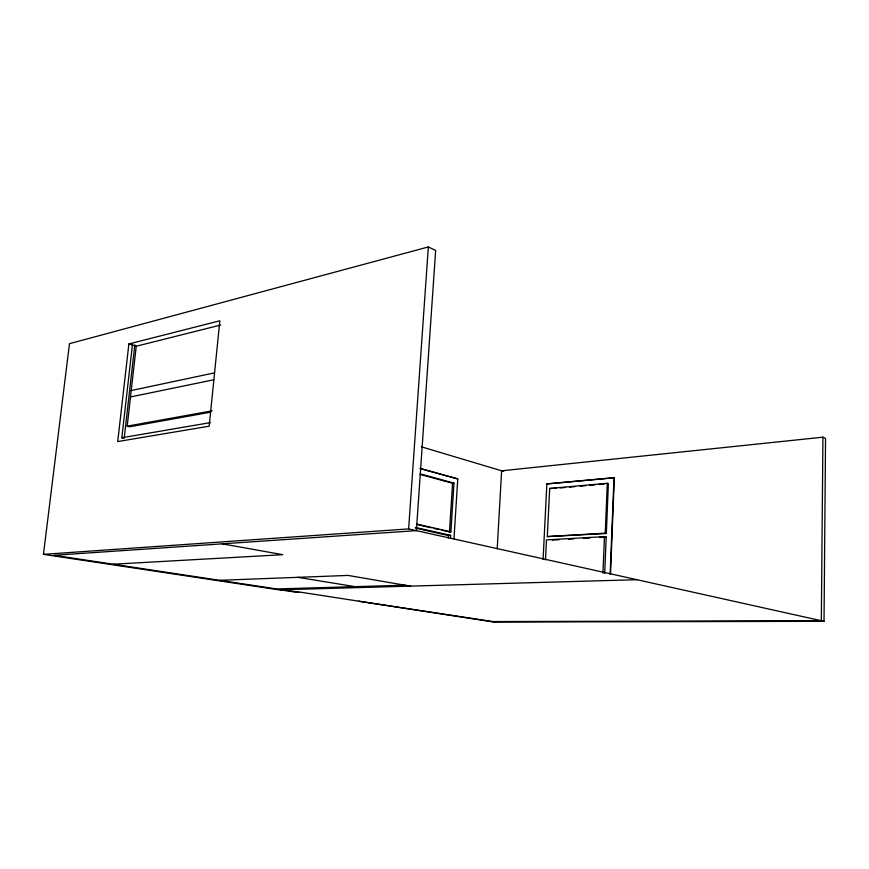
<?xml version="1.0" encoding="UTF-8"?>
<svg xmlns="http://www.w3.org/2000/svg" width="869" height="869" viewBox="0 0 869 869"><rect width="100%" height="100%" fill="white"/><g stroke="black" fill="none" stroke-linecap="round" stroke-linejoin="round"><path stroke-width="1.3" d="M497.198 548.871L501.63 470.802L822.932 437.183L821.324 620.727L493.081 621.563M280.014 589.812L296.514 592.3L300.598 592.191L493.679 622.052L824.029 621.324L825.55 438.454L822.932 437.183M602.967 573.073L604.455 536.629L546.471 539.877L545.482 559.929M606.334 533.49L605.248 533.197L607.29 483.294L549.686 488.454L547.307 536.575L606.334 533.49L608.365 483.631L607.29 483.294M604.715 573.453L606.193 537.075L604.455 536.629M610.147 574.268L613.992 477.678L546.482 483.957L614.35 477.798L610.505 574.355M543.092 559.484L546.851 484.066M453.976 538.823L457.757 478.917L419.901 468.348M448.219 538.204L448.393 535.51L415.643 528.156M420.314 473.898L453.976 483.131L450.87 531.861L449.458 531.947L452.564 483.273L420.194 474.409M450.479 538.074L450.653 535.369L415.295 527.407M824.029 621.324L408.626 528.906L428.341 246.948L69.477 343.679L43.45 554.346L278.906 589.845L636.999 579.71M210.439 412.232L129.546 426.777L127.189 426.179L136.248 346.231L220.769 325.006M128.884 343.95L117.717 441.571L209.179 426.19L219.835 320.78L128.884 343.95L136.248 346.231M124.191 438.334L121.834 437.759L132.501 344.124M124.343 436.998L134.814 344.841M131.219 390.539L214.567 372.855M130.491 396.97L213.872 379.753M127.189 426.179L212.036 410.852M121.834 437.759L210.45 422.606M457.757 478.917L420.737 468.76M452.564 483.273L453.976 483.131M556.138 488.302L549.686 488.454M560.157 487.943L565.513 487.466M569.532 487.107L574.887 486.629M580.242 486.151L585.597 485.673M589.616 485.315L594.972 484.826M598.991 484.467L604.346 483.99M43.45 554.346L408.626 528.906M448.393 535.51L450.653 535.369M547.307 536.575L605.248 533.197M113.133 564.22L282.805 554.694L222.279 543.842M552.293 540.083L559.028 539.714M568.456 539.182L573.855 538.878M583.284 538.356L590.018 537.976M599.447 537.455L606.193 537.075M219.575 580.318L348.013 575.419L404.954 585.206M282.74 589.736L299.24 592.234M358.495 601.196L496.318 622.052M297.785 577.32L354.986 586.651M410.679 586.119L405.312 585.195L276.581 588.932L54.041 555.28L416.392 530.633L435.651 250.468L428.341 246.948M416.859 524.083L450.87 531.861M418.054 524.789L431.143 527.776M433.761 528.374L438.986 529.558M441.604 530.155L449.458 531.947M421.411 446.818L503.716 471.422"/></g></svg>
